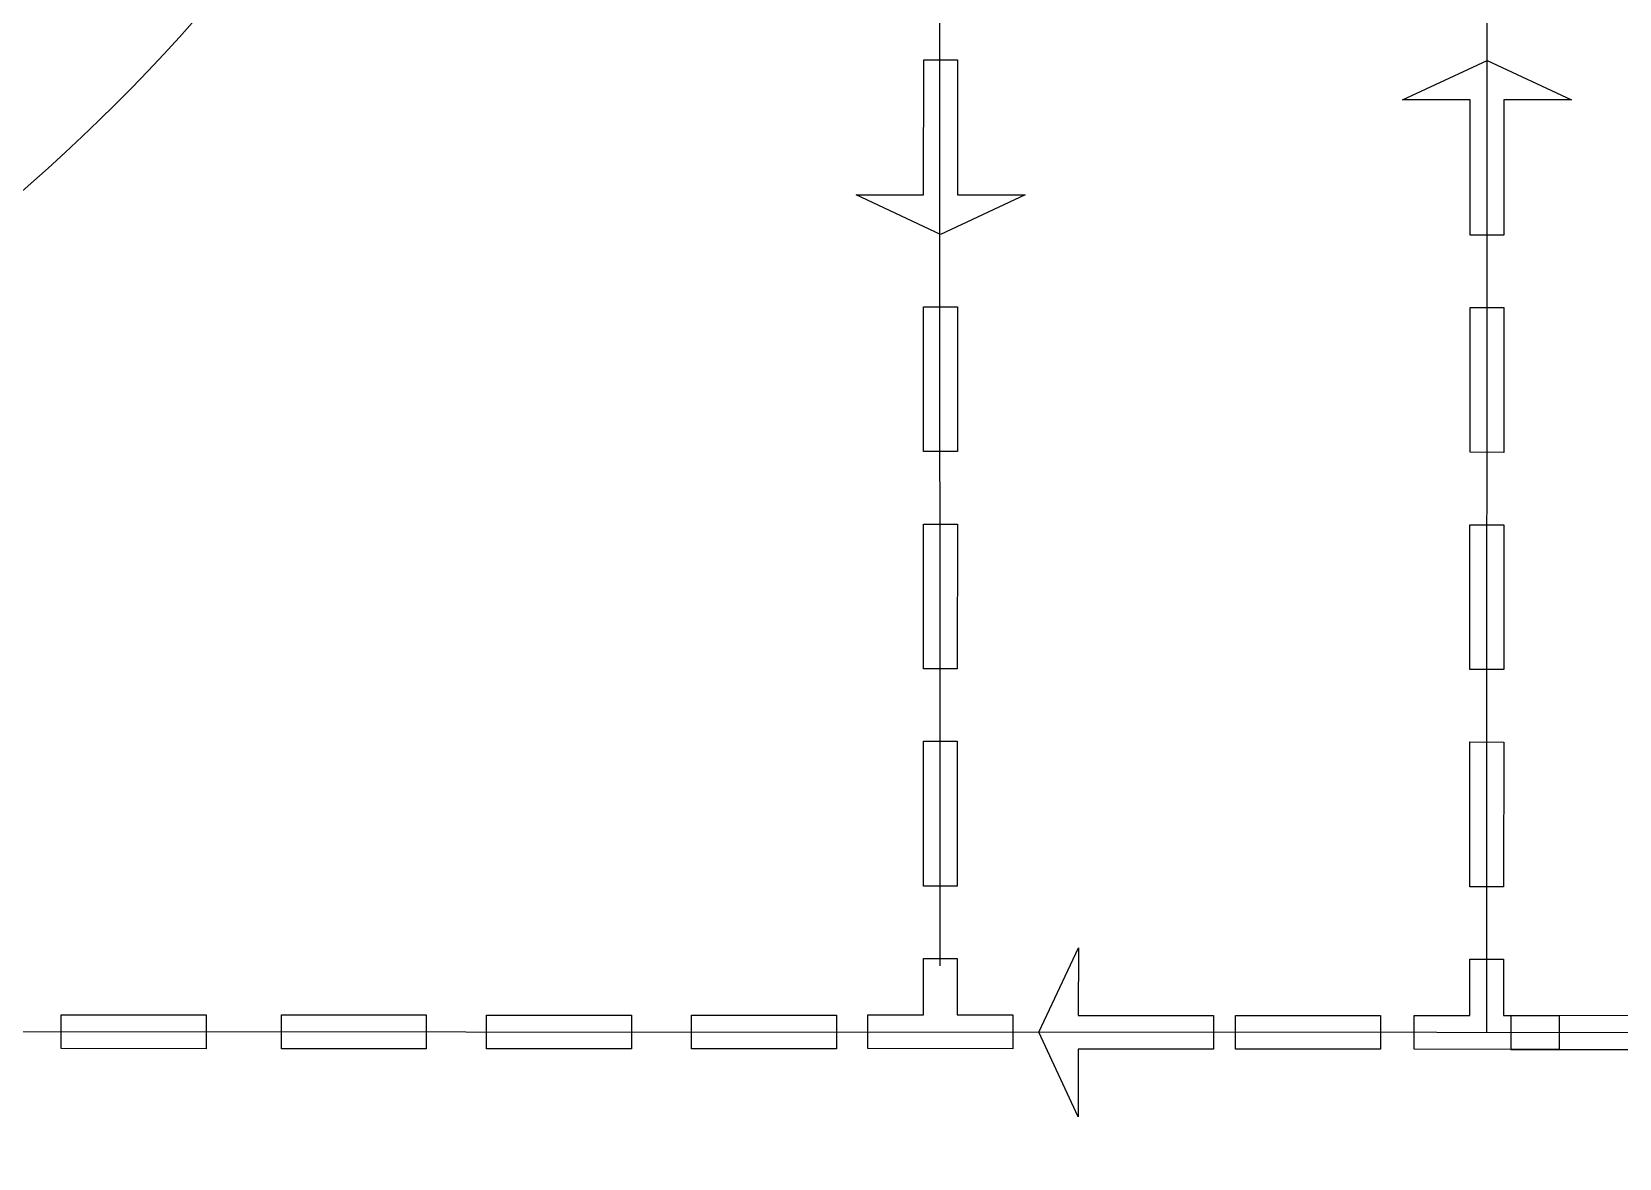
# Model space of a CAD drawing. Header units: millimetres. Extents: x -840588 to 786814, y -467537 to 194195.
# Drawn here: x 102477 to 135340, y -58908 to -35574 of the extents above; entities that cross this region are included whole.
import ezdxf

# ---------------------------------------------------------------- set-up
doc = ezdxf.new("R2010")
doc.units = ezdxf.units.MM
doc.header["$LTSCALE"] = 100
doc.header["$MEASUREMENT"] = 0
for name, color, linetype in [('1gt tim duong', 10, 'Continuous'), ('gthong-phan lanxe', 9, 'Continuous'), ('gthong-viahe', 5, 'Continuous')]:
    doc.layers.add(name, color=color, linetype=linetype)

msp = doc.modelspace()

# ---------------------------------------------------------------- linework, layer by layer
at = {"layer": '1gt tim duong', "ltscale": 3}
for p, q in [((121284.4323309641, -54922.88923543933), (121252.3700030896, 20402.48710598914)), ((132596.108995711, -56301.90053281879), (132621.8868153172, 8395.54898645824))]:
    msp.add_line(p, q, dxfattribs=at)
for points in [[(111461.0504105999, -56293.51198251844), (25961.02763238431, -56259.57683921765, 0.4142135623730951), (10955.07528201168, -71253.6221258755), (10941.18365589223, -106253.7498434021, 0.07412608353830027), (11981.88448863698, -113254.0314298931, 0.07412608353830027)], [(216199.9624678571, -126335.0835552478, 0.2513779563513188), (226941.1961551904, -106339.4807138622), (226955.0877813098, -71339.3529963356, 0.4142135623730951), (211961.042494652, -56333.40064596297), (111461.0504105999, -56293.51198251844)]]:
    msp.add_lwpolyline(points, format="xyb", dxfattribs=at)
at = {"layer": 'gthong-phan lanxe', "ltscale": 8}
for points in [[(120941.7566893585, -36154.16870106457), (121641.7566346417, -36154.44653255142), (121640.6453086943, -38954.44631368397), (123040.6451987949, -38955.00197665748), (121290.3211992017, -39770.97400049921), (119540.645472612, -38953.61281922334), (120940.6453634111, -38954.16848219713)], [(132952.6545216377, -39785.83114673287), (132252.6545763547, -39785.55331524602), (132253.7659023021, -36985.55353411342), (130853.7660122014, -36984.99787113992), (132604.0900117947, -36169.02584706536), (134353.7657383842, -36986.38702857405), (132953.7658475852, -36985.83136560026)], [(121639.7258186575, -41271.11279809414), (121638.5351122861, -44271.11256179718), (120938.5351674686, -44270.83473031053), (120939.7258738401, -41270.83496660748)], [(132952.0591684521, -41285.83102858439), (132950.8684620806, -44285.83079228744), (132250.8685172631, -44285.55296080078), (132252.0592236346, -41285.55319709773)], [(121637.9397591003, -45771.11244364871), (121636.7490527288, -48771.11220735175), (120936.7491079114, -48770.8343758651), (120937.9398142829, -45770.83461216205)], [(132950.2731088948, -45785.83067413896), (132949.0824025233, -48785.83043784201), (132249.0824577058, -48785.55260635535), (132250.2731640773, -45785.5528426523)], [(121636.1536995431, -50271.11208920332), (121634.9629931716, -53271.11185290632), (120934.9630483542, -53270.83402141967), (120936.1537547256, -50270.83425771662)], [(132948.4870493376, -50285.83031969349), (132947.2963429661, -53285.83008339658), (132247.2963981486, -53285.55225190992), (132248.4871045201, -50285.55248820687)], [(126942.0459617426, -55949.65639721714), (126941.7681302557, -56649.65634273311), (124141.7683491232, -56648.54501678573), (124141.2126861497, -58048.54490688639), (123325.2406620752, -56298.22090706028), (124142.6018435838, -54548.54518070352), (124142.0461806101, -55948.54507126976)], [(121633.9047667051, -55937.32682052557), (122783.9157643571, -55937.78326236891), (122783.6379328704, -56637.78320741926), (119783.6381691673, -56636.59250104778), (119783.9160006541, -55936.59255599747), (120933.9048218876, -55937.04898903895), (120934.3676951684, -54770.83390327119), (121634.3676399859, -54771.11173475785)], [(132946.2381164996, -55952.04505101582), (134096.2491141515, -55952.50149285916), (134095.9712826648, -56652.50143790943), (131095.9715189619, -56651.31073153795), (131096.2493504486, -55951.31078648764), (132246.238171682, -55951.76721952912), (132246.7010449629, -54785.55213376144), (132946.7009897803, -54785.8299652481)], [(103086.0656869267, -55937.21636306983), (106086.0654506297, -55938.40706944132), (106085.787619143, -56638.40701449163), (103085.7878554399, -56637.21630812014)], [(107644.8465417424, -55939.02575301569), (110644.8463054454, -55940.21645938716), (110644.5684739587, -56640.21640443747), (107644.5687102556, -56639.025698066)], [(111889.3901322221, -55940.71042151412), (114889.3898959252, -55941.90112788559), (114889.1120644384, -56641.9010729359), (111889.1123007353, -56640.71036656442)], [(116133.9337227019, -55942.39509001254), (119133.9334864049, -55943.58579638402), (119133.6556549182, -56643.58574143433), (116133.6558912151, -56642.39503506285)], [(127396.4607788234, -55949.83675543734), (130396.4605425264, -55951.02746180882), (130396.1827110397, -56651.02740685912), (127396.1829473367, -56649.83670048765)]]:
    msp.add_lwpolyline(points, close=True, dxfattribs=at)
msp.add_lwpolyline([(139874.7335703401, -57208.17118007164, 0.02449497235125608), (138710.9093510521, -56654.32754210982), (139960.9398084713, -56654.82368212513), (139961.217639958, -55954.82373707482), (139961.217639958, -55954.82373707482), (133096.2937728816, -55952.09903329897), (133096.0159413948, -56652.09897834928), (136421.7479978928, -56653.41896880258, -0.0671852764064997), (139543.3525767536, -57824.76394434276)], format="xyb", close=True, dxfattribs=at)
msp.add_arc((144596.2334864094, -55941.33298146509), 11650, 179.9729351928319, 180.051574089761, dxfattribs=at)
at = {"layer": 'gthong-viahe'}
for centre, radius, start, end in [((75938.72168680666, -8788.984061374591), 34999.57931295583, 269.8234185257999, 359.9995108883833), ((75934.69512117867, -8779.40775465894), 39999.9999997468, 269.9772591827987, 359.9772591825235)]:
    msp.add_arc(centre, radius, start, end, dxfattribs=at)

doc.saveas('drawing.dxf')
